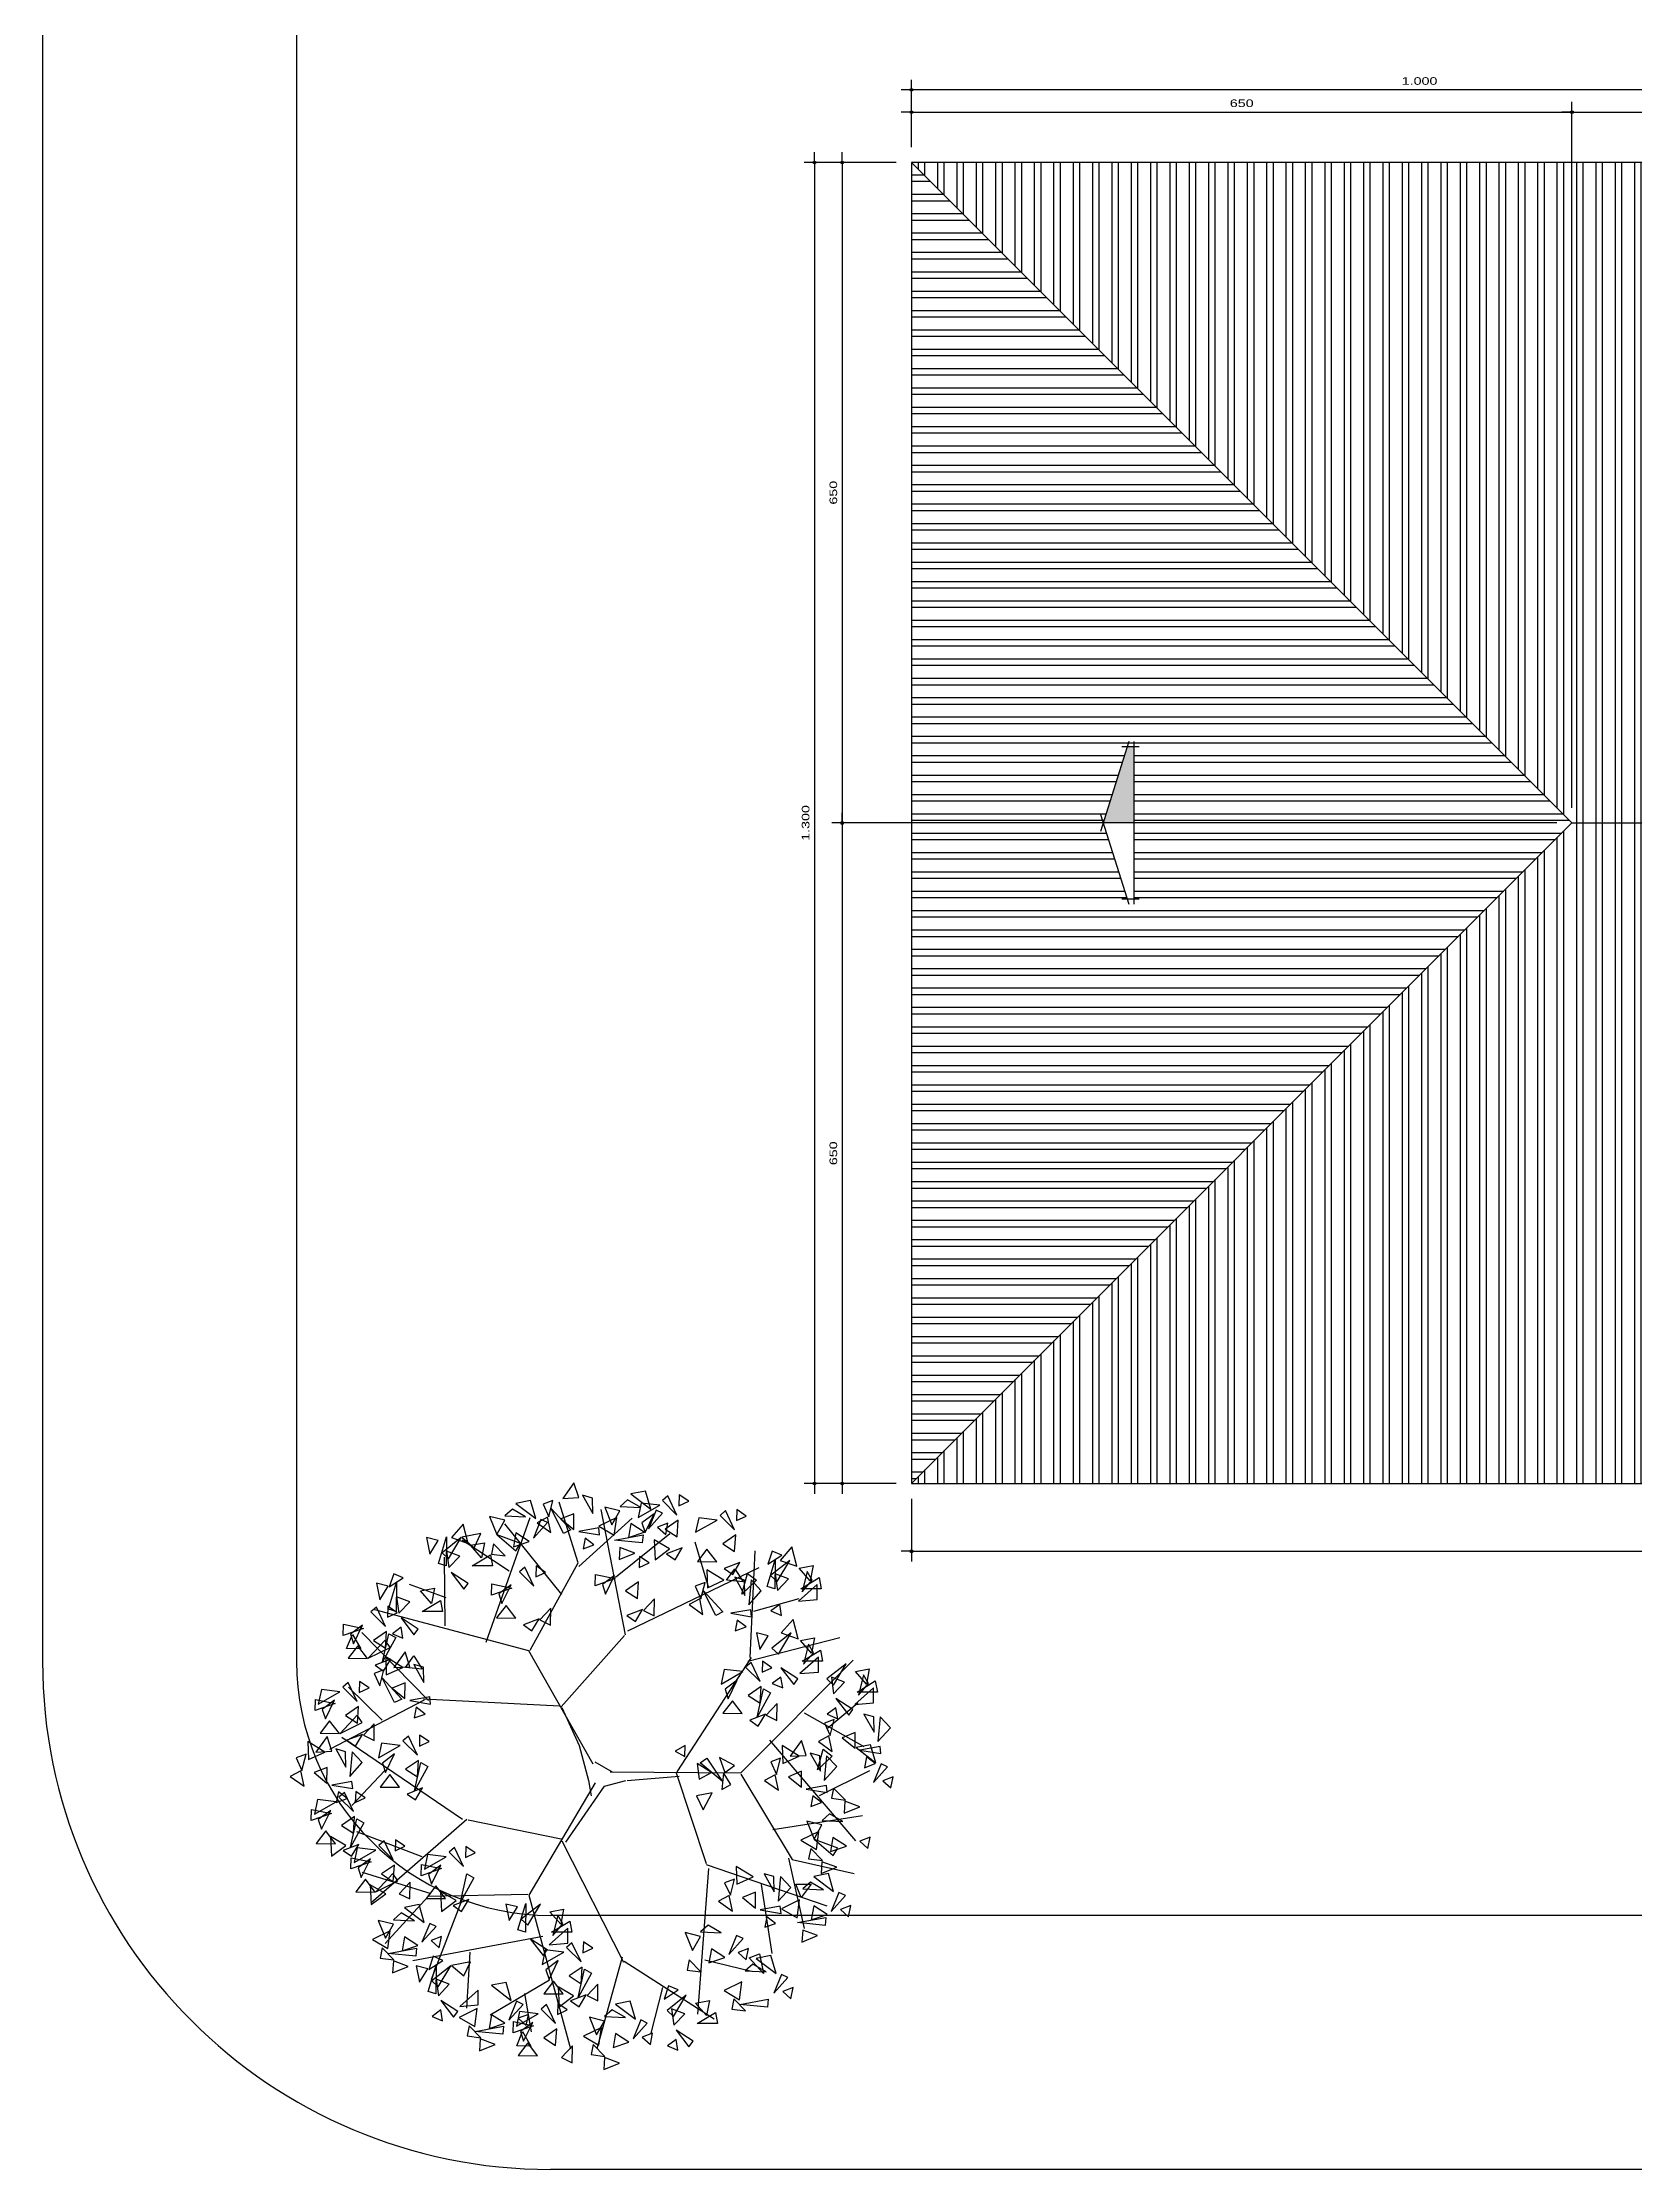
# Model space of a CAD drawing. Extents: x 2280 to 14192, y 1386 to 4696.
# Drawn here: x 10352 to 11919, y 1396 to 3489 of the extents above; entities that cross this region are included whole.
import ezdxf

# ---------------------------------------------------------------- set-up
doc = ezdxf.new("R2010")
doc.units = 0
doc.header["$LTSCALE"] = 35
doc.layers.get('0').update_dxf_attribs({"linetype": 'CONTINUOUS'})
doc.layers.get('DEFPOINTS').update_dxf_attribs({"linetype": 'CONTINUOUS'})
for name, color, linetype in [('COTA', 13, 'CONTINUOUS'), ('EQUIP', 7, 'CONTINUOUS'), ('ESPEC', 2, 'CONTINUOUS'), ('ESTRUT', 12, 'CONTINUOUS'), ('HACHURA', 51, 'CONTINUOUS'), ('LINVISTA', 60, 'CONTINUOUS'), ('VEGET', 108, 'CONTINUOUS')]:
    doc.layers.add(name, color=color, linetype=linetype)
doc.styles.add('REGUA60', font='romnswin.shx', dxfattribs={"width": 1.4})
doc.styles.get("Standard").update_dxf_attribs({"font": 'ISOCP'})
doc.dimstyles.new('ISO-25', dxfattribs={"dimtxt": 2.5, "dimasz": 2.5, "dimexe": 1.25, "dimexo": 0.625, "dimtad": 1, "dimdec": 4, "dimdsep": 46, "dimlunit": 6, "dimtxsty": 'Standard', "dimcen": 2.5, "dimadec": 0, "dimazin": 0, "dimtfac": 1, "dimtdec": 4, "dimtmove": 0, "dimatfit": 3, "dimfxl": 1, "dimtolj": 1, "dimtzin": 0, "dimarcsym": 0})

# ---------------------------------------------------------------- blocks, each defined once
blk = doc.blocks.new('VGARV__2')
at = {"color": 0}
for p, q in [((-114.6, 128.6), (-71.4, 251.4)), ((-24.1, 206.6), (-43, 266.4)), ((22.5, 135.7), (-1.7, 259)), ((-40.4, 175.5), (-96.3, 245.1)), ((-23.4, 202.9), (28.8, 250.7)), ((12.5, 192.4), (66, 235.6)), ((-155.2, 144.6), (-155.7, 212.1)), ((-92.2, 198.6), (-138.3, 229)), ((104.3, 181.6), (91, 226.9)), ((145, 113.5), (149.8, 218.4)), ((-71.6, 120.8), (-24.1, 206.6)), ((24.5, 139.6), (153.9, 202)), ((-154, 172.3), (-190.1, 185.5)), ((148.6, 159.2), (193.3, 171.5)), ((-171.4, 71.3), (-237, 138.1)), ((-40.9, 65.1), (21.4, 135.1)), ((142.7, 109.8), (233.3, 133.2)), ((73.3, 1.1), (146.3, 113.5)), ((-217.1, 51.7), (-250.1, 84.2)), ((-175.7, 71.5), (-269, 23.1)), ((-42.5, 65.6), (-176.3, 72.6)), ((-40.3, 64.2), (-23.3, 27)), ((221.5, 44.3), (251, 69)), ((198.1, 59.1), (256.8, 25.8)), ((-138.1, -45.9), (-256.8, 34.9)), ((-23.3, 27), (-14.1, -7.4)), ((163.9, 32), (248.6, -66.8)), ((-214.4, 2.2), (-247, -32)), ((9.5, 0.8), (-7.6, 10.5)), ((213.4, -22.3), (262.8, 2.4)), ((-14.1, -7.4), (-11.5, -22.6)), ((24, -7.4), (75.1, -3.3)), ((72.1, -0.1), (101.6, -89.1)), ((135.7, -1.4), (186.3, -85.3)), ((-177.8, -82.7), (-242, -58)), ((-133.7, -45.8), (-228.3, -128.3)), ((-40.9, -65.4), (-132.6, -46.4)), ((167.5, -55.7), (255.7, -42.1)), ((-40.4, -67), (20.4, -186.4)), ((-169, -119.2), (-236.4, -97.9)), ((103.9, -94), (93.3, -237.3)), ((101.6, -90.3), (220.4, -131)), ((182.8, -84.1), (198.1, -153.2)), ((186.3, -85.3), (247.5, -98.9)), ((-171.7, -121.6), (-214.1, -167.8)), ((-73.8, -119.8), (-171.7, -121.6)), ((-136.7, -120.1), (-169, -203.3)), ((155.7, -110), (166.3, -177.9)), ((-59, -160.9), (-186.9, -184.9)), ((-130.8, -176.5), (-134.1, -231.7)), ((19, -181.4), (-6, -271.6)), ((21, -185.3), (109.6, -241.9)), ((100.4, -184.1), (146.3, -195.2)), ((-52.5, -204), (-110.8, -238.3)), ((-77.1, -217), (-70.5, -254.8)), ((58.8, -211.3), (47.2, -256.1))]:
    blk.add_line(p, q, dxfattribs=at)
for points in [[(-23.7, 270.8), (-28.4, 285.5), (-39.4, 270.1)], [(-9.8, 255.2), (-10.2, 270.3), (-19.8, 273.1)], [(47.2, 259.5), (42.1, 277.2), (27.7, 274.4)], [(64.1, 272.5), (58.9, 267.9), (73, 253.7)], [(75.3, 273.6), (74.9, 262.8), (84.6, 267.2)], [(-96.4, 248.5), (-111.4, 252.3), (-104.2, 234.7)], [(-75.9, 251.9), (-88.9, 259.6), (-96.3, 253)], [(-66, 250.2), (-71.2, 267.9), (-85.5, 265.1)], [(-51.2, 236.4), (-54.3, 251.7), (-64.6, 246.1)], [(-53.1, 251.9), (-49.1, 267.9), (-58.7, 264.3)], [(-38.6, 235.5), (-50.8, 260), (-31.5, 239)], [(-28.5, 239.5), (-28.4, 255), (-41.3, 249.8)], [(13.7, 251.3), (-3.9, 242.7), (11.3, 233.8)], [(16.8, 257.7), (1.9, 261.5), (9, 244)], [(37.4, 261.1), (24.4, 268.8), (17, 262.2)], [(56, 263.4), (37.8, 265.5), (34.8, 251.2)], [(50.7, 255), (38.5, 246), (41.7, 236.6)], [(58.8, 255.6), (52.5, 258.6), (44.9, 240.1)], [(120.7, 258), (115.5, 253.3), (129.6, 239.2)], [(131.9, 259), (131.5, 248.2), (141.2, 252.7)], [(-170.2, 215.2), (-162, 228.5), (-173.4, 231.5)], [(-161.7, 206), (-153.8, 232.2), (-154.1, 203.7)], [(-151.8, 210.6), (-139.3, 231.5), (-158.2, 216.6)], [(-132.3, 225.8), (-137.3, 244.8), (-149, 231.5)], [(-126.6, 221.5), (-120, 235.5), (-138.6, 231.8)], [(-80.9, 225.8), (-103.8, 234.1), (-85.5, 218.4)], [(-72.4, 227.7), (-85.5, 236.1), (-88, 222.4)], [(-54.5, 246.4), (-60.8, 249.4), (-68.3, 230.8)], [(-3.2, 234.1), (-4, 241.1), (-23.7, 237.6)], [(-8.7, 224.3), (-17.4, 230.9), (-19.3, 220.4)], [(38.8, 226.3), (11.6, 229), (39.6, 234.2)], [(40.8, 237), (27.7, 245.3), (25.3, 231.7)], [(64.1, 245.7), (54, 241.9), (61.9, 234.7)], [(74.3, 248.7), (61.5, 239.9), (73.1, 232.3)], [(112.7, 248.8), (94.4, 251), (91.4, 236.7)], [(130.9, 234.2), (118.1, 225.4), (129.7, 217.8)], [(-151.6, 202), (-140.8, 213.2), (-153.8, 218.2)], [(-130.1, 223.9), (-116.5, 226.5), (-119.3, 211.6)], [(-108.6, 203.7), (-128.5, 203.7), (-110.5, 214.6)], [(-96, 213.5), (-107.5, 225.3), (-109.5, 215.3)], [(31.4, 216.2), (16.8, 221.7), (16, 209.9)], [(36.3, 212.9), (35.9, 202), (45.6, 206.5)], [(50.5, 229.3), (51.5, 209.7), (65.7, 220.3)], [(78.2, 221.4), (62.8, 215.5), (71.3, 209.7)], [(102.5, 220.2), (93.1, 207.9), (112.1, 207.6)], [(161.7, 183.5), (169.6, 209.7), (169.3, 181.2)], [(162.4, 205.4), (176.2, 214.3), (166.8, 218.3)], [(191.1, 203.4), (186.1, 222.3), (174.4, 209)], [(-210.1, 182.9), (-196.3, 191.9), (-205.7, 195.8)], [(-136.7, 180.8), (-132.5, 186.4), (-149.3, 197.3)], [(-76.8, 202.5), (-82.1, 197.9), (-67.9, 183.7)], [(-65.6, 203.6), (-66, 192.8), (-56.3, 197.2)], [(-7.1, 195.1), (12.3, 191.1), (-7.5, 184.1)], [(11.7, 194.2), (-0.4, 185.3), (2.8, 175.8)], [(119, 189.5), (102.3, 199.9), (102.9, 182.2)], [(134.8, 206.9), (119.4, 201), (127.9, 195.2)], [(121.9, 189.5), (130, 200.8), (138.2, 188)], [(139.9, 174.6), (139.5, 189.7), (129.9, 192.5)], [(151.4, 189.5), (136.9, 175.9), (142.5, 196.1)], [(143.7, 165.4), (155.9, 179.1), (145.9, 189.8)], [(171.5, 188.2), (184.1, 209), (165.2, 194.1)], [(171.8, 179.5), (182.6, 190.8), (169.6, 195.8)], [(193.3, 201.4), (206.9, 204), (204.1, 189.1)], [(214.8, 181.2), (194.9, 181.2), (212.9, 192.1)], [(196.2, 178.2), (206.2, 189.5), (201.2, 198.1)], [(-219.3, 170.3), (-211.1, 183.6), (-222.5, 186.6)], [(-210.8, 161.1), (-202.9, 187.3), (-203.2, 158.8)], [(-200.7, 157), (-190, 168.3), (-202.9, 173.3)], [(-179.2, 179), (-165.6, 181.6), (-168.4, 166.7)], [(-157.7, 158.8), (-177.6, 158.8), (-159.6, 169.6)], [(-109.1, 185.9), (-89.6, 181.8), (-109.4, 174.8)], [(-90.3, 185), (-102.4, 176), (-99.2, 166.6)], [(35.3, 188), (22.5, 179.2), (34.1, 171.6)], [(50.8, 171.2), (40, 159.9), (50.6, 154.6)], [(98.5, 155.8), (95.4, 171.1), (85.1, 165.5)], [(96.6, 171.3), (100.6, 187.3), (91, 183.7)], [(111.1, 154.9), (98.9, 179.4), (118.2, 158.4)], [(192.7, 168.9), (211, 170.5), (211, 185.2)], [(-222.8, 162.9), (-228.1, 158.3), (-213.9, 144.1)], [(-211.6, 164), (-212, 153.2), (-202.3, 157.6)], [(-185.9, 135.8), (-181.7, 141.4), (-198.4, 152.4)], [(-95.1, 164.7), (-104.5, 152.4), (-85.5, 152.2)], [(-62.7, 151.5), (-78.1, 145.5), (-69.7, 139.7)], [(-51.2, 161.9), (-61.9, 150.6), (-51.4, 145.3)], [(39.2, 160.7), (23.8, 154.8), (32.3, 149)], [(146.5, 153.5), (145.7, 160.5), (126, 157)], [(141, 143.8), (132.3, 150.3), (130.4, 139.8)], [(175.9, 154.9), (174.1, 165.6), (165.5, 159.3)], [(192.4, 132), (187.3, 151), (175.6, 137.7)], [(-255.1, 146.3), (-235.6, 142.2), (-255.4, 135.2)], [(-238.2, 122), (-252.1, 122.3), (-246.2, 136.3)], [(-236.3, 145.4), (-248.4, 136.4), (-245.2, 127)], [(-214.2, 130.6), (-230.8, 112.7), (-209.2, 123.4)], [(-212.7, 139.1), (-225.5, 130.3), (-213.8, 122.7)], [(-203.6, 133.1), (-216.7, 109.1), (-210.5, 136.9)], [(-196.6, 132.5), (-198.4, 143.2), (-207, 136.8)], [(154.5, 121.4), (162.7, 134.7), (151.3, 137.7)], [(172.8, 116.8), (185.4, 137.7), (166.5, 122.8)], [(194.5, 130.1), (208.2, 132.7), (205.4, 117.8)], [(197.5, 106.9), (207.5, 118.2), (202.4, 126.7)], [(-241.1, 125.1), (-250.5, 112.8), (-231.5, 112.6)], [(-208.7, 111.8), (-224.1, 105.9), (-215.7, 100.1)], [(-196.9, 103.7), (-213.6, 114), (-213, 96.4)], [(-189.8, 104.4), (-194.5, 119.1), (-205.6, 103.7)], [(-194, 103.7), (-185.9, 115), (-177.7, 102.1)], [(-176, 88.8), (-176.4, 103.9), (-186, 106.7)], [(145.9, 108.7), (140.6, 104.1), (154.8, 89.9)], [(157.1, 109.8), (156.7, 99), (166.4, 103.4)], [(194, 97.6), (212.3, 99.2), (212.3, 113.8)], [(216.1, 109.9), (196.2, 109.9), (214.1, 120.8)], [(226.9, 86.4), (239.5, 107.3), (220.6, 92.4)], [(-250.5, 88.9), (-255.8, 84.3), (-241.6, 70.2)], [(-239.3, 90), (-239.7, 79.2), (-230, 83.7)], [(-219.3, 85.5), (-215.3, 101.5), (-224.9, 97.9)], [(-204.8, 69.1), (-217, 93.6), (-197.7, 72.6)], [(-194.7, 73.1), (-194.6, 88.6), (-207.4, 83.4)], [(137.8, 99.6), (119.5, 101.7), (116.5, 87.4)], [(132.4, 91.2), (120.3, 82.2), (123.5, 72.8)], [(156, 84.9), (143.2, 76.1), (154.9, 68.6)], [(177.2, 83.6), (175.3, 94.3), (166.8, 87.9)], [(187.9, 87), (192.1, 92.6), (175.3, 103.5)], [(227.2, 77.8), (237.9, 89.1), (225, 94.1)], [(248.6, 99.7), (262.3, 102.3), (259.5, 87.4)], [(270.2, 79.5), (250.3, 79.5), (268.2, 90.4)], [(251.6, 76.5), (261.6, 87.8), (256.5, 96.4)], [(-282.8, 72.3), (-263.3, 68.2), (-283.1, 61.2)], [(-258.6, 79.8), (-276.9, 82), (-279.9, 67.7)], [(-263.9, 71.4), (-276.1, 62.4), (-272.9, 53)], [(-240.4, 65.2), (-253.2, 56.3), (-241.5, 48.8)], [(-169.4, 67.7), (-170.1, 74.7), (-189.9, 71.2)], [(-174.9, 57.9), (-183.5, 64.5), (-185.5, 54)], [(127.6, 70.9), (118.3, 58.6), (137.2, 58.4)], [(165.1, 78.9), (152, 54.9), (158.2, 82.7)], [(171.5, 68.1), (160.8, 56.8), (171.3, 51.5)], [(231.3, 53.2), (229.4, 63.9), (220.9, 57.6)], [(242, 56.6), (246.2, 62.2), (229.4, 73.2)], [(248.1, 67.2), (266.4, 68.8), (266.4, 83.5)], [(-268.8, 51.2), (-278.1, 38.9), (-259.2, 38.6)], [(-241.8, 56.6), (-258.4, 38.8), (-236.9, 49.5)], [(-224.9, 48.3), (-235.6, 37), (-225.1, 31.8)], [(160, 57.7), (144.6, 51.7), (153, 45.9)], [(223.7, 36.6), (227.7, 52.6), (218.1, 49)], [(267, 39.9), (266.6, 55), (257, 57.8)], [(270.8, 30.7), (283, 44.4), (273, 55.1)], [(-273.6, 20.5), (-290.3, 30.8), (-289.7, 13.2)], [(-266.5, 21.2), (-271.2, 35.9), (-282.3, 20.5)], [(-252.7, 5.6), (-253.1, 20.7), (-262.7, 23.5)], [(-236.4, 37.9), (-251.8, 32), (-243.4, 26.2)], [(-199.4, 27), (-217.7, 29.1), (-220.7, 14.8)], [(-191.3, 36.1), (-196.6, 31.5), (-182.4, 17.3)], [(-180.2, 37.2), (-180.5, 26.4), (-170.8, 30.8)], [(71.3, 21.5), (80.7, 16.2), (81.2, 26.8)], [(193.2, 16.5), (176.6, 26.9), (177.1, 9.2)], [(200.3, 17.2), (195.6, 31.9), (184.5, 16.5)], [(225.7, 16.5), (211.2, 3), (216.8, 23.2)], [(225.6, 21.1), (222.5, 36.4), (212.2, 30.8)], [(248.3, 24.2), (248.4, 39.7), (235.5, 34.5)], [(268.7, 9.9), (263.5, 27.6), (249.2, 24.8)], [(273.6, 18.9), (272.8, 25.8), (253.1, 22.3)], [(-294, -13.2), (-297.1, 2.1), (-307.5, -3.5)], [(-296, 2.3), (-292, 18.3), (-301.6, 14.7)], [(-271.4, -10.1), (-271.3, 5.4), (-284.1, 0.2)], [(-248.9, -3.6), (-236.7, 10.1), (-246.7, 20.8)], [(-204.8, 18.6), (-216.9, 9.6), (-213.7, 0.2)], [(-181.2, 12.3), (-194, 3.5), (-182.3, -4)], [(-172.1, 6.3), (-185.2, -17.7), (-179.1, 10.1)], [(92.9, 9.1), (94.8, -6.3), (106.9, 0.5)], [(102.4, 14.4), (117.6, -8.3), (95.8, 10)], [(114.9, 15.1), (120, 0.3), (129.6, 7.3)], [(118.9, 0), (117, -16.4), (126.1, -11.6)], [(170.9, -1.7), (174.9, 14.3), (165.3, 10.8)], [(195.5, -14.1), (195.6, 1.5), (182.7, -3.8)], [(214.1, 1.6), (213.7, 16.7), (204.2, 19.5)], [(217.9, -7.6), (230.2, 6.2), (220.2, 16.8)], [(268.1, 9.1), (259.4, 15.6), (257.5, 5.1)], [(280.2, 6), (273.9, 9), (266.4, -9.5)], [(-246.1, -15.5), (-246.8, -8.5), (-266.6, -12)], [(-251.6, -25.3), (-260.2, -18.7), (-262.2, -29.2)], [(-254.3, -19.3), (-259.6, -23.9), (-245.4, -38.1)], [(-243.1, -18.2), (-243.5, -29.1), (-233.8, -24.6)], [(-209.6, -1.7), (-219, -14), (-200, -14.2)], [(-177.3, -14.9), (-192.6, -20.9), (-184.2, -26.7)], [(92.2, -22.6), (98.7, -36.5), (107.7, -19.8)], [(172.8, -17.1), (169.7, -1.8), (159.3, -7.5)], [(220.8, -19.4), (220, -12.5), (200.3, -15.9)], [(238.7, -26.9), (227.2, -15), (225.2, -25)], [(285.6, -3.9), (275.5, -7.7), (283.3, -14.9)], [(-286.6, -36), (-267.1, -40), (-286.9, -47)], [(-262.4, -28.5), (-280.7, -26.3), (-283.7, -40.6)], [(-267.7, -36.9), (-279.9, -45.8), (-276.7, -55.3)], [(215.3, -29.2), (206.6, -22.7), (204.7, -33.2)], [(236.2, -47.9), (223.2, -40.2), (215.8, -46.9)], [(252.8, -33.4), (238.2, -27.9), (237.5, -39.7)], [(-272.6, -57.1), (-281.9, -69.4), (-263, -69.7)], [(-267.9, -62.5), (-266.9, -82.1), (-252.7, -71.5)], [(-244.2, -43.1), (-257, -51.9), (-245.3, -59.5)], [(-235.1, -49.1), (-248.2, -73.1), (-242, -45.3)], [(212.5, -57.7), (194.9, -66.3), (210.2, -75.3)], [(215.7, -51.3), (200.7, -47.5), (207.9, -65.1)], [(-240.2, -70.4), (-255.6, -76.3), (-247.2, -82.1)], [(-247.5, -83.6), (-228, -87.6), (-247.8, -94.6)], [(-223.3, -76.1), (-241.6, -73.9), (-244.6, -88.2)], [(-215.2, -66.9), (-220.5, -71.5), (-206.3, -85.7)], [(-204, -65.8), (-204.4, -76.7), (-194.7, -72.2)], [(-154.1, -82.6), (-172.4, -80.5), (-175.4, -94.8)], [(-146, -73.5), (-151.3, -78.1), (-137.1, -92.3)], [(-134.8, -72.4), (-135.2, -83.2), (-125.5, -78.8)], [(216.1, -86.3), (204.6, -74.5), (202.5, -84.5)], [(231.2, -74), (208.3, -65.7), (226.6, -81.4)], [(239.7, -72.1), (226.5, -63.7), (224.1, -77.4)], [(263, -63.3), (252.8, -67.2), (260.7, -74.4)], [(-228.7, -84.5), (-240.8, -93.4), (-237.6, -102.9)], [(-206.6, -99.2), (-223.2, -117.1), (-201.6, -106.4)], [(-205.1, -90.7), (-217.9, -99.5), (-206.2, -107.1)], [(-178.3, -90.1), (-158.8, -94.2), (-178.6, -101.2)], [(-159.5, -91), (-171.6, -100), (-168.4, -109.4)], [(-126.8, -103.3), (-139.9, -127.3), (-133.7, -99.5)], [(125.6, -120.5), (129.5, -104.5), (119.9, -108.1)], [(147.9, -102.3), (131.3, -92), (131.8, -109.7)], [(168.8, -117.2), (168.4, -102.1), (158.9, -99.3)], [(172.6, -126.4), (184.9, -112.7), (174.9, -102)], [(227.1, -116.9), (222, -99.2), (207.6, -102)], [(230.2, -92.9), (215.6, -87.4), (214.8, -99.2)], [(-233.5, -104.7), (-242.9, -117), (-223.9, -117.3)], [(-228.9, -110.1), (-227.8, -129.7), (-213.6, -119.1)], [(-189.6, -107.5), (-200.3, -118.9), (-189.8, -124.1)], [(-164.3, -111.3), (-173.7, -123.6), (-154.7, -123.8)], [(-159.7, -116.7), (-158.6, -136.3), (-144.4, -125.7)], [(-131.9, -124.6), (-147.3, -130.5), (-138.9, -136.3)], [(127.5, -136), (124.4, -120.7), (114, -126.3)], [(150.2, -133), (150.3, -117.4), (137.4, -122.6)], [(193.6, -125), (176, -133.7), (191.3, -142.6)], [(195.1, -122.6), (189.9, -109.7), (205.1, -109.6)], [(217.3, -115.2), (204.3, -107.5), (196.9, -114.2)], [(238.7, -120.8), (232.4, -117.7), (224.9, -136.3)], [(-206, -149), (-220.9, -145.2), (-213.8, -162.8)], [(-185.4, -145.6), (-198.4, -137.9), (-205.9, -144.5)], [(-175.6, -147.2), (-180.7, -129.6), (-195.1, -132.4)], [(-92.2, -145.3), (-84, -132), (-95.4, -129.1)], [(-83.7, -154.6), (-75.8, -128.4), (-76.1, -156.9)], [(-73.9, -149.9), (-61.3, -129.1), (-80.2, -144)], [(-52.1, -136.7), (-38.5, -134.1), (-41.3, -149)], [(-30.6, -156.9), (-50.5, -156.9), (-32.5, -146)], [(-49.2, -159.9), (-39.2, -148.6), (-44.2, -140)], [(175.5, -138.3), (174.7, -131.3), (155, -134.8)], [(169.9, -148.1), (161.3, -141.6), (159.4, -152)], [(218.7, -150.1), (191.5, -147.4), (219.5, -142.2)], [(220.7, -139.4), (207.6, -131), (205.2, -144.7)], [(244, -130.6), (233.9, -134.5), (241.8, -141.7)], [(-209.1, -155.4), (-226.7, -164), (-211.5, -172.9)], [(-182, -169.8), (-195.1, -161.4), (-197.5, -175.1)], [(-164, -151.1), (-170.3, -148.1), (-177.9, -166.7)], [(-158.7, -161), (-168.8, -164.9), (-160.9, -172.1)], [(-58.8, -179.8), (-54.6, -174.2), (-71.3, -163.2)], [(-52.7, -169.2), (-34.4, -167.6), (-34.4, -152.9)], [(-30.3, -167.3), (-35.6, -171.9), (-21.4, -186.1)], [(-19.1, -166.2), (-19.5, -177), (-9.8, -172.6)], [(96.1, -161), (81.1, -157.1), (88.3, -174.7)], [(116.6, -157.5), (103.6, -149.9), (96.2, -156.5)], [(138, -163.1), (131.7, -160), (124.2, -178.6)], [(211.3, -160.2), (196.7, -154.7), (195.9, -166.5)], [(-205.6, -184), (-217, -172.1), (-219.1, -182.2)], [(-184, -180.5), (-211.2, -177.8), (-183.2, -172.6)], [(-191.4, -190.6), (-206, -185.1), (-206.8, -196.9)], [(-171.1, -193.4), (-157.3, -184.5), (-166.8, -180.5)], [(-136.7, -199.8), (-130.1, -185.8), (-148.7, -189.5)], [(-38.4, -176.4), (-56.7, -174.3), (-59.7, -188.6)], [(-43.8, -184.8), (-55.9, -193.8), (-52.7, -203.2)], [(96.5, -195.9), (85, -184.1), (83, -194.1)], [(120.1, -181.7), (106.9, -173.3), (104.5, -187)], [(143.4, -173), (133.3, -176.8), (141.1, -184)], [(160.7, -195.8), (147.7, -188.1), (140.2, -194.8)], [(154.2, -178.1), (158, -197.6), (143.9, -182.1)], [(170.5, -197.5), (165.4, -179.8), (151, -182.6)], [(-180.3, -206.1), (-172.1, -192.8), (-183.5, -189.8)], [(-171.8, -215.3), (-163.9, -189.1), (-164.2, -217.6)], [(-162, -210.7), (-149.4, -189.8), (-168.3, -204.7)], [(-161.7, -219.3), (-151, -208.1), (-163.9, -203.1)], [(-90, -223.9), (-95.2, -206.2), (-109.5, -209)], [(-48.6, -205.1), (-58, -217.4), (-39, -217.6)], [(-20.2, -191.1), (-33, -199.9), (-21.3, -207.5)], [(-11.1, -197.1), (-24.2, -221.1), (-18.1, -193.3)], [(-4.7, -207.9), (-15.4, -219.2), (-4.9, -224.5)], [(137, -205.6), (119.3, -214.2), (134.6, -223.2)], [(182.1, -201.4), (175.8, -198.3), (168.2, -216.9)], [(-146.9, -240.5), (-142.7, -234.9), (-159.4, -224)], [(-140.8, -229.9), (-122.5, -228.3), (-122.5, -213.7)], [(-78.5, -227.8), (-84.8, -224.7), (-92.3, -243.3)], [(-55.5, -228), (-60.7, -232.6), (-46.6, -246.8)], [(-44.3, -226.9), (-44.7, -237.8), (-35, -233.3)], [(-44, -210.5), (-42.9, -230.1), (-28.7, -219.5)], [(-16.2, -218.4), (-31.6, -224.3), (-23.2, -230.1)], [(32.1, -242.4), (27, -224.7), (12.6, -227.5)], [(60.4, -222.6), (74.3, -213.6), (64.8, -209.6)], [(69.6, -239.8), (82.2, -218.9), (63.3, -233.8)], [(91.3, -226.5), (105, -223.9), (102.1, -238.8)], [(140.5, -234.2), (129.1, -222.4), (127, -232.4)], [(162.1, -230.7), (134.9, -228), (162.9, -222.8)], [(187.4, -211.2), (177.3, -215.1), (185.2, -222.3)], [(-157.6, -243.9), (-159.4, -233.2), (-168, -239.6)], [(-123.5, -232), (-141.2, -240.7), (-125.9, -249.6)], [(-120, -260.6), (-131.4, -248.8), (-133.5, -258.8)], [(-98.4, -257.1), (-125.6, -254.4), (-97.6, -249.2)], [(-96.4, -246.4), (-109.5, -238), (-111.9, -251.7)], [(-87.7, -244.7), (-68.3, -248.8), (-88.1, -255.7)], [(-63.6, -237.2), (-81.8, -235), (-84.8, -249.3)], [(-73.1, -237.7), (-83.2, -241.5), (-75.3, -248.7)], [(-68.9, -245.6), (-81.1, -254.5), (-77.9, -264)], [(-1.4, -250.5), (-19.1, -259.2), (-3.8, -268.1)], [(1.7, -244.2), (-13.2, -240.3), (-6.1, -257.9)], [(22.3, -240.7), (9.3, -233.1), (1.8, -239.7)], [(43.7, -246.3), (37.4, -243.2), (29.8, -261.8)], [(69.9, -248.4), (80.6, -237.2), (67.6, -232.2)], [(112.9, -246.7), (93, -246.7), (110.9, -235.8)], [(-105.9, -267.2), (-120.5, -261.7), (-121.2, -273.5)], [(-70.8, -268.9), (-84.7, -268.6), (-78.9, -254.6)], [(-73.8, -265.8), (-83.1, -278.1), (-64.1, -278.4)], [(-45.3, -251.8), (-58.1, -260.6), (-46.5, -268.2)], [(-29.8, -268.6), (-40.6, -280), (-30, -285.2)], [(2.1, -279.1), (-9.3, -267.3), (-11.4, -277.3)], [(25.7, -264.9), (12.6, -256.5), (10.2, -270.2)], [(49, -256.2), (38.9, -260), (46.8, -267.2)], [(74, -273), (72.1, -262.3), (63.6, -268.7)], [(84.7, -269.6), (88.9, -264), (72.1, -253.1)], [(16.3, -285.7), (1.7, -280.2), (0.9, -292)]]:
    blk.add_lwpolyline(points, close=True, dxfattribs=at)
for points in [[(-9.6, 8.5), (-72.7, 120.2), (-224.2, 160.4)], [(7.4, 1.1), (135.7, -0.1), (246.3, 111)], [(-7.5, -9.9), (-72.7, -120.4), (-31.7, -271.7)], [(-36.4, -68.1), (1.6, -13), (22.6, -7.4)]]:
    blk.add_lwpolyline(points, dxfattribs=at)
blk = doc.blocks.new('SET1A')
at = {"layer": 'ESPEC', "ltscale": 2}
for p, q in [((-66.7, 38.2), (-155, 10.4)), ((5, 10.4), (-83.3, 38.2)), ((-75, 5), (-75, 40.8)), ((-155, 5), (-75, 5)), ((-150, 0), (-150, 17.2)), ((-75, 5), (5, 5)), ((0, 0), (0, 17.2))]:
    blk.add_line(p, q, dxfattribs=at)
at = {"layer": 'ESTRUT', "ltscale": 2}
blk.add_solid([(-75, 5), (0, 5), (-75, 35.2), (0, 12)], dxfattribs=at)
blk = doc.blocks.new('COTAPT')
at = {"color": 0, "linetype": 'ByBlock'}
blk.add_line((0, 0), (200, 0), dxfattribs=at)
at = {"color": 6, "linetype": 'ByBlock'}
blk.add_lwpolyline([(-20, 20), (20, 20), (20, -20), (-20, -20)], close=True, dxfattribs=at)
blk = doc.blocks.new('*D226')
at = {"color": 0, "linetype": 'ByBlock'}
for p, q in [((11207.2, 3386.4), (11207.2, 3431)), ((11207.2, 3421), (11857.1, 3421)), ((11857.2, 2736.4), (11857.2, 3431))]:
    blk.add_line(p, q, dxfattribs=at)
at = {"layer": 'DEFPOINTS', "color": 0, "linetype": 'ByBlock'}
for p in [(11857.2, 3421), (11207.2, 3371.4), (11857.2, 2721.4)]:
    blk.add_point(p, dxfattribs=at)
at = {"color": 0, "linetype": 'ByBlock', "xscale": 0.05, "yscale": 0.05, "zscale": 0.05, "rotation": 180}
blk.add_blockref('COTAPT', (11207.2, 3421), dxfattribs=at)
at = {"color": 0, "linetype": 'ByBlock', "xscale": 0.05, "yscale": 0.05, "zscale": 0.05}
blk.add_blockref('COTAPT', (11857.2, 3421), dxfattribs=at)
at = {"color": 2, "linetype": 'ByBlock', "insert": (11532.2, 3429.6), "char_height": 7.5, "attachment_point": 5, "style": 'REGUA60'}
blk.add_mtext('\\A1;650', dxfattribs=at)
blk = doc.blocks.new('*D227')
at = {"color": 0, "linetype": 'ByBlock'}
for p, q in [((11857.2, 3421), (12207.1, 3421)), ((12207.2, 3400.6), (12207.2, 3431))]:
    blk.add_line(p, q, dxfattribs=at)
at = {"layer": 'DEFPOINTS', "color": 0, "linetype": 'ByBlock'}
for p in [(12207.2, 3421), (12207.2, 3385.6), (11857.2, 2721.4)]:
    blk.add_point(p, dxfattribs=at)
at = {"color": 0, "linetype": 'ByBlock', "xscale": 0.05, "yscale": 0.05, "zscale": 0.05, "rotation": 180}
blk.add_blockref('COTAPT', (11857.2, 3421), dxfattribs=at)
at = {"color": 0, "linetype": 'ByBlock', "xscale": 0.05, "yscale": 0.05, "zscale": 0.05}
blk.add_blockref('COTAPT', (12207.2, 3421), dxfattribs=at)
at = {"color": 2, "linetype": 'ByBlock', "insert": (12032.2, 3429.6), "char_height": 7.5, "attachment_point": 5, "style": 'REGUA60'}
blk.add_mtext('\\A1;350', dxfattribs=at)
blk = doc.blocks.new('*D228')
at = {"color": 0, "linetype": 'ByBlock'}
for p, q in [((11207.2, 3386.4), (11207.2, 3452.8)), ((12207.1, 3442.8), (11207.2, 3442.8)), ((12207.2, 3400.6), (12207.2, 3452.8))]:
    blk.add_line(p, q, dxfattribs=at)
at = {"layer": 'DEFPOINTS', "color": 0, "linetype": 'ByBlock'}
for p in [(11207.2, 3442.8), (11207.2, 3371.4), (12207.2, 3385.6)]:
    blk.add_point(p, dxfattribs=at)
at = {"color": 0, "linetype": 'ByBlock', "xscale": 0.05, "yscale": 0.05, "zscale": 0.05, "rotation": 180}
blk.add_blockref('COTAPT', (11207.2, 3442.8), dxfattribs=at)
at = {"color": 0, "linetype": 'ByBlock', "xscale": 0.05, "yscale": 0.05, "zscale": 0.05}
blk.add_blockref('COTAPT', (12207.2, 3442.8), dxfattribs=at)
at = {"color": 2, "linetype": 'ByBlock', "insert": (11707.2, 3451.5), "char_height": 7.5, "attachment_point": 5, "style": 'REGUA60'}
blk.add_mtext('\\A1;1.000', dxfattribs=at)
blk = doc.blocks.new('*D229')
at = {"color": 0, "linetype": 'ByBlock'}
for p, q in [((11192.2, 3371.4), (11129, 3371.4)), ((11139, 3371.4), (11139, 2721.5)), ((11842.2, 2721.4), (11129, 2721.4))]:
    blk.add_line(p, q, dxfattribs=at)
at = {"layer": 'DEFPOINTS', "color": 0, "linetype": 'ByBlock'}
for p in [(11207.2, 3371.4), (11139, 2721.4), (11857.2, 2721.4)]:
    blk.add_point(p, dxfattribs=at)
at = {"color": 0, "linetype": 'ByBlock', "xscale": 0.05, "yscale": 0.05, "zscale": 0.05}
for p, rotation in [((11139, 3371.4), 90), ((11139, 2721.4), 270)]:
    blk.add_blockref('COTAPT', p, dxfattribs=dict(at, rotation=rotation))
at = {"color": 2, "linetype": 'ByBlock', "insert": (11130.4, 3046.4), "char_height": 7.5, "attachment_point": 5, "rotation": 90, "style": 'REGUA60'}
blk.add_mtext('\\A1;650', dxfattribs=at)
blk = doc.blocks.new('*D230')
at = {"color": 0, "linetype": 'ByBlock'}
for p, q in [((11139, 2721.4), (11139, 2071.5)), ((11192.2, 2071.4), (11129, 2071.4))]:
    blk.add_line(p, q, dxfattribs=at)
at = {"layer": 'DEFPOINTS', "color": 0, "linetype": 'ByBlock'}
for p in [(11857.2, 2721.4), (11139, 2071.4), (11207.2, 2071.4)]:
    blk.add_point(p, dxfattribs=at)
at = {"color": 0, "linetype": 'ByBlock', "xscale": 0.05, "yscale": 0.05, "zscale": 0.05}
for p, rotation in [((11139, 2721.4), 90), ((11139, 2071.4), 270)]:
    blk.add_blockref('COTAPT', p, dxfattribs=dict(at, rotation=rotation))
at = {"color": 2, "linetype": 'ByBlock', "insert": (11130.4, 2396.4), "char_height": 7.5, "attachment_point": 5, "rotation": 90, "style": 'REGUA60'}
blk.add_mtext('\\A1;650', dxfattribs=at)
blk = doc.blocks.new('*D231')
at = {"color": 0, "linetype": 'ByBlock'}
for p, q in [((11192.2, 3371.4), (11101.8, 3371.4)), ((11111.8, 3371.4), (11111.8, 2071.5)), ((11192.2, 2071.4), (11101.8, 2071.4))]:
    blk.add_line(p, q, dxfattribs=at)
at = {"layer": 'DEFPOINTS', "color": 0, "linetype": 'ByBlock'}
for p in [(11207.2, 3371.4), (11111.8, 2071.4), (11207.2, 2071.4)]:
    blk.add_point(p, dxfattribs=at)
at = {"color": 0, "linetype": 'ByBlock', "xscale": 0.05, "yscale": 0.05, "zscale": 0.05}
for p, rotation in [((11111.8, 3371.4), 90), ((11111.8, 2071.4), 270)]:
    blk.add_blockref('COTAPT', p, dxfattribs=dict(at, rotation=rotation))
at = {"color": 2, "linetype": 'ByBlock', "insert": (11103.1, 2721.4), "char_height": 7.5, "attachment_point": 5, "rotation": 90, "style": 'REGUA60'}
blk.add_mtext('\\A1;1.300', dxfattribs=at)
blk = doc.blocks.new('*D232')
at = {"color": 0, "linetype": 'ByBlock'}
for p, q in [((11207.2, 2056.4), (11207.2, 1994.7)), ((13777.2, 2056.4), (13777.2, 1994.7)), ((11207.2, 2004.7), (13777.1, 2004.7))]:
    blk.add_line(p, q, dxfattribs=at)
at = {"layer": 'DEFPOINTS', "color": 0, "linetype": 'ByBlock'}
for p in [(11207.2, 2071.4), (13777.2, 2071.4), (13777.2, 2004.7)]:
    blk.add_point(p, dxfattribs=at)
at = {"color": 0, "linetype": 'ByBlock', "xscale": 0.05, "yscale": 0.05, "zscale": 0.05, "rotation": 180}
blk.add_blockref('COTAPT', (11207.2, 2004.7), dxfattribs=at)
at = {"color": 0, "linetype": 'ByBlock', "xscale": 0.05, "yscale": 0.05, "zscale": 0.05}
blk.add_blockref('COTAPT', (13777.2, 2004.7), dxfattribs=at)
at = {"color": 2, "linetype": 'ByBlock', "insert": (12492.2, 2013.3), "char_height": 7.5, "attachment_point": 5, "style": 'REGUA60'}
blk.add_mtext('\\A1;2.570', dxfattribs=at)

msp = doc.modelspace()

# ---------------------------------------------------------------- hatches: boundary and pattern name
at = {"layer": 'HACHURA'}
h = msp.add_hatch(dxfattribs=at)
h.set_pattern_fill('ANSI32', color=256, scale=2, angle=135, style=0)
h.paths.add_polyline_path([(12207.175, 3771.448), (12207.175, 3385.59), (12832.175, 2760.59), (12832.175, 3146.448)])
h.paths.add_polyline_path([(12519.675, 3345.453), (12519.675, 3270.453), (12519.675, 3195.453), (12512.675, 3195.453), (12489.121, 3270.453), (12512.675, 3345.453)], flags=16)
h.paths.add_polyline_path([(13457.175, 3385.59), (13457.175, 3771.448), (12832.175, 3146.448), (12832.175, 2760.59)])
h.paths.add_polyline_path([(13144.675, 3270.453), (13144.675, 3345.453), (13151.675, 3345.453), (13175.229, 3270.453), (13151.675, 3195.453), (13144.675, 3195.453)], flags=17)
h.paths.add_polyline_path([(11207.175, 3371.448), (11207.175, 2071.448), (11857.175, 2721.448)])
h.paths.add_polyline_path([(11426.428, 2721.448), (11426.428, 2646.448), (11419.428, 2646.448), (11395.874, 2721.448), (11419.428, 2796.448), (11426.428, 2796.448)], flags=16)
h.paths.add_polyline_path([(13777.175, 3371.448), (13127.175, 2721.448), (13777.175, 2071.448)])
h.paths.add_polyline_path([(13560.607, 2646.448), (13560.607, 2721.448), (13560.607, 2796.448), (13567.607, 2796.448), (13591.161, 2721.448), (13567.607, 2646.448)], flags=16)
h = msp.add_hatch(dxfattribs=at)
h.set_pattern_fill('ANSI32', color=256, scale=2, angle=225, style=0)
h.paths.add_polyline_path([(13127.175, 2721.448), (11857.175, 2721.448), (11207.175, 2071.448), (13777.175, 2071.448)])
h.paths.add_polyline_path([(12492.175, 2396.448), (12567.175, 2396.448), (12567.175, 2389.448), (12492.175, 2365.894), (12417.175, 2389.448), (12417.175, 2396.448)], flags=16)
h.paths.add_polyline_path([(12193.033, 3371.448), (11207.175, 3371.448), (11857.175, 2721.448), (13127.175, 2721.448), (13777.175, 3371.448), (13471.317, 3371.448), (12839.246, 2739.377), (12825.104, 2739.377)])
h.paths.add_polyline_path([(12045.313, 3018.158), (11970.313, 3018.158), (11970.313, 3025.158), (12045.313, 3048.712), (12120.313, 3025.158), (12120.313, 3018.158)], flags=16)
h.paths.add_polyline_path([(13457.175, 3771.448), (12207.175, 3771.448), (12832.175, 3146.448)])
h.paths.add_polyline_path([(12907.175, 3458.948), (12832.175, 3458.948), (12757.175, 3458.948), (12757.175, 3465.948), (12832.175, 3489.503), (12907.175, 3465.948)], flags=16)

# ---------------------------------------------------------------- linework, layer by layer
at = {"layer": 'EQUIP'}
for p, q in [((11207.175, 3371.448), (11857.175, 2721.448)), ((12193.033, 3371.448), (11207.175, 3371.448)), ((11207.175, 3371.448), (11207.175, 2071.448)), ((11207.175, 2071.448), (11857.175, 2721.448)), ((11857.175, 2721.448), (13127.175, 2721.448)), ((11207.175, 2071.448), (13777.175, 2071.448))]:
    msp.add_line(p, q, dxfattribs=at)
at = {"layer": 'LINVISTA'}
for p, q in [((10352.175, 4696.448), (10352.175, 1896.448)), ((10602.175, 4696.448), (10602.175, 1896.448)), ((14192.175, 1646.448), (10852.175, 1646.448)), ((14192.175, 1396.448), (10852.175, 1396.448))]:
    msp.add_line(p, q, dxfattribs=at)
for radius in [500, 250]:
    msp.add_arc((10852.175, 1896.448), radius, 180, 270, dxfattribs=at)

# ---------------------------------------------------------------- block references
at = {"layer": 'VEGET', "rotation": 90}
msp.add_blockref('SET1A', (11431.428, 2796.448), dxfattribs=at)
at = {"layer": 'VEGET'}
msp.add_blockref('VGARV__2', (10903.464, 1786.722), dxfattribs=at)

# ---------------------------------------------------------------- dimensions: what is measured, and where the dimension line sits
at = {"layer": 'COTA'}
for base, p1, p2, override, picture, middle in [((11207.175, 3442.81), (12207.175, 3385.59), (11207.175, 3371.448), {"dimscale": 5, "dimtxt": 1.5, "dimasz": 0.01, "dimexe": 2, "dimexo": 3, "dimgap": 0.98, "dimdec": 2, "dimrnd": 0.5, "dimtxsty": 'REGUA60', "dimblk": 'COTAPT', "dimcen": 4, "dimdle": 4, "dimclrt": 2, "dimaunit": 1, "dimtofl": 0}, '*D228', (11707.175, 3451.46)), ((11857.175, 3420.986), (11207.175, 3371.448), (11857.175, 2721.448), {"dimscale": 5, "dimtxt": 1.5, "dimasz": 0.01, "dimexe": 2, "dimexo": 3, "dimgap": 0.98, "dimdec": 2, "dimrnd": 0.5, "dimtxsty": 'REGUA60', "dimblk": 'COTAPT', "dimcen": 4, "dimdle": 4, "dimclrt": 2, "dimaunit": 1, "dimtofl": 0}, '*D226', (11532.175, 3429.636)), ((12207.175, 3420.986), (11857.175, 2721.448), (12207.175, 3385.59), {"dimscale": 5, "dimtxt": 1.5, "dimasz": 0.01, "dimexe": 2, "dimexo": 3, "dimgap": 0.98, "dimdec": 2, "dimrnd": 0.5, "dimtxsty": 'REGUA60', "dimblk": 'COTAPT', "dimcen": 4, "dimdle": 4, "dimse1": 1, "dimclrt": 2, "dimaunit": 1, "dimtofl": 0, "dimtmove": 1}, '*D227', (12032.175, 3429.636)), ((13777.175, 2004.66), (11207.175, 2071.448), (13777.175, 2071.448), {"dimscale": 5, "dimtxt": 1.5, "dimasz": 0.01, "dimexe": 2, "dimexo": 3, "dimgap": 0.98, "dimdec": 2, "dimrnd": 0.5, "dimtxsty": 'REGUA60', "dimblk": 'COTAPT', "dimcen": 4, "dimdle": 4, "dimclrt": 2, "dimaunit": 1, "dimtofl": 0}, '*D232', (12492.175, 2013.31))]:
    dim = msp.add_linear_dim(base=base, p1=p1, p2=p2, dimstyle='ISO-25', override=override, dxfattribs=at)
    dim.commit()
    dim.dimension.update_dxf_attribs({"geometry": picture, "text_midpoint": middle})
for base, p1, p2, override, picture, middle in [((11111.774, 2071.448), (11207.175, 3371.448), (11207.175, 2071.448), {"dimscale": 5, "dimtxt": 1.5, "dimasz": 0.01, "dimexe": 2, "dimexo": 3, "dimgap": 0.98, "dimdec": 2, "dimrnd": 0.5, "dimtxsty": 'REGUA60', "dimblk": 'COTAPT', "dimcen": 4, "dimdle": 4, "dimclrt": 2, "dimaunit": 1, "dimtofl": 0}, '*D231', (11103.124, 2721.448)), ((11139.003, 2721.448), (11207.175, 3371.448), (11857.175, 2721.448), {"dimscale": 5, "dimtxt": 1.5, "dimasz": 0.01, "dimexe": 2, "dimexo": 3, "dimgap": 0.98, "dimdec": 2, "dimrnd": 0.5, "dimtxsty": 'REGUA60', "dimblk": 'COTAPT', "dimcen": 4, "dimdle": 4, "dimclrt": 2, "dimaunit": 1, "dimtofl": 0}, '*D229', (11130.353, 3046.448)), ((11139.003, 2071.448), (11857.175, 2721.448), (11207.175, 2071.448), {"dimscale": 5, "dimtxt": 1.5, "dimasz": 0.01, "dimexe": 2, "dimexo": 3, "dimgap": 0.98, "dimdec": 2, "dimrnd": 0.5, "dimtxsty": 'REGUA60', "dimblk": 'COTAPT', "dimcen": 4, "dimdle": 4, "dimse1": 1, "dimclrt": 2, "dimaunit": 1, "dimtofl": 0, "dimtmove": 1}, '*D230', (11130.353, 2396.448))]:
    dim = msp.add_linear_dim(base=base, p1=p1, p2=p2, angle=90, dimstyle='ISO-25', override=override, dxfattribs=at)
    dim.commit()
    dim.dimension.update_dxf_attribs({"geometry": picture, "text_midpoint": middle})

doc.saveas('drawing.dxf')
